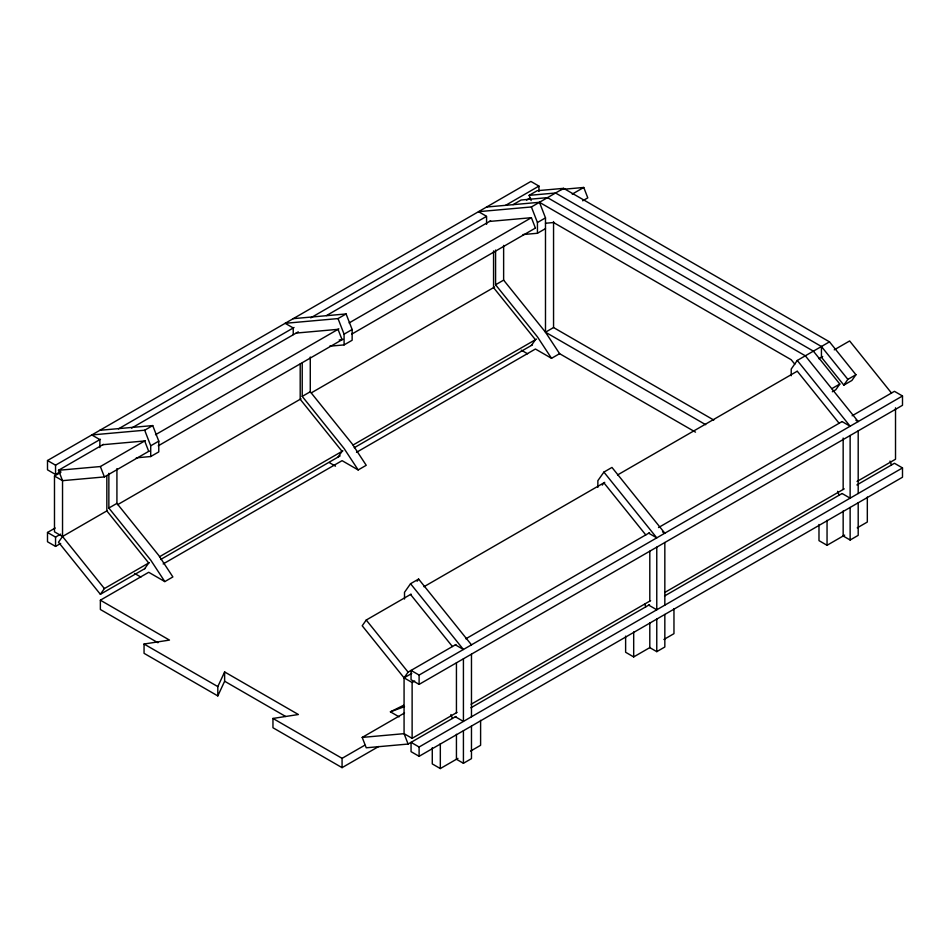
<?xml version="1.0" encoding="UTF-8"?>
<svg xmlns="http://www.w3.org/2000/svg" width="950" height="950" viewBox="0 0 950 950"><rect width="100%" height="100%" fill="white"/><g stroke="black" fill="none" stroke-linecap="round" stroke-linejoin="round"><path stroke-width="1.43" d="M157.961 642.746L100.367 609.496L100.367 600.198L169.468 640.086L144.056 644.029L144.056 653.327L217.811 695.911L217.811 686.601L224.627 671.935L298.383 714.519L272.959 718.449L272.959 727.748L342.071 767.648L378.718 746.486M217.811 695.911L224.627 681.233L224.627 671.935M107.409 510.577L62.534 536.489L58.508 542.212L100.367 594.296L145.243 568.385M100.367 594.296L104.393 588.561L149.269 562.661M144.685 568.717L148.711 562.982L106.839 510.91L106.839 475.653M338.034 457.081L342.071 451.345L300.2 399.273L300.2 364.016M531.394 345.444L535.42 339.72L493.561 287.636L493.561 250.919M411.113 594.13L366.237 620.041L362.211 625.777L404.071 677.849L412.122 682.504L414.687 681.019M471.473 644.836L418.606 579.072L410.543 583.716L404.51 592.313L404.51 599.034M417.098 581.222L418.606 579.072M455.929 716.443L408.096 744.052L404.071 733.673L404.071 677.849L408.096 672.125L455.929 644.516M662.53 531.869L664.834 533.199L611.966 467.436L603.903 472.091L597.859 480.676L597.859 487.397M602.288 485.117L603.903 482.826L645.774 534.909M531.145 200.557L529.126 195.356L555.56 193.004L821.429 346.501L821.429 357.236L843.837 385.118L851.901 380.463L855.926 374.728L829.492 341.846L797.264 360.454L791.219 369.051L791.219 375.761M513.024 204.666L521.075 200.011L547.509 197.648L813.378 351.144L839.812 384.037L835.786 389.761L832.331 391.756M843.837 385.118L847.863 379.383L855.926 374.728M60.681 471.521L55.551 474.478L47.5 469.834L47.5 460.524L530.896 181.438L538.947 186.093L538.947 191.413M47.5 460.524L55.551 465.179L100.439 439.268M118.382 428.901L294.049 327.489M310.721 317.858L486.376 216.446M505.614 205.342L538.947 186.093M529.126 195.356L537.189 190.713L563.623 188.349L829.492 341.846M104.393 588.561L62.534 536.489L62.534 480.664L58.508 470.286L103.384 444.374M131.587 428.094L298.276 331.859M326.491 315.566L490.616 220.816M526.514 200.082L530.361 197.861M62.534 536.489L54.483 531.834L54.483 476.021L60.883 472.316M99.869 447.569L99.869 439.601L91.806 434.946L144.685 430.219L152.736 425.576L158.781 441.144L158.781 451.891L150.718 456.534L136.289 457.829M293.229 334.602L293.229 327.964L285.166 323.309L338.034 318.582L346.097 313.939L352.141 329.508L352.141 340.254L344.078 344.909L329.65 346.192M486.578 224.307L486.578 216.327L478.527 211.672L531.394 206.958L563.623 188.349M58.508 470.286L100.367 466.545L145.243 440.634M155.503 434.72L338.865 328.854M349.113 322.929L531.192 217.811M572.221 194.121L583.763 187.459L587.789 197.849L582.659 200.806M150.718 456.534L150.718 445.799L158.781 441.144M344.078 344.909L344.078 334.162L352.141 329.508M522.999 234.555L537.439 233.273L537.439 222.526L545.49 217.871L539.457 202.303L486.578 207.029M54.483 476.021L62.534 480.664L104.393 476.924L149.269 451.024M158.246 445.835L342.891 339.233M351.868 334.056L535.218 228.19M537.439 233.273L545.49 228.618M60.681 543.447L55.551 546.416L47.5 541.761L47.5 532.463L55.195 528.022M47.5 532.463L55.551 537.106L60.681 534.149M116.921 503.393L158.781 555.465L172.876 576.935L164.825 581.59L150.718 560.12L108.858 508.036L116.921 503.393L116.921 468.647M310.27 391.756L352.141 443.828L366.237 465.298L358.174 469.953L344.078 448.483L302.219 396.399L310.27 391.756L310.27 357.022M503.631 280.119L545.49 332.203L559.597 353.673L551.534 358.316L537.439 336.846L495.579 284.774L503.631 280.119L503.631 245.385M117.669 504.652L301.031 398.798M311.279 392.872L494.641 287.007M545.49 217.871L545.49 332.203L553.553 327.548L713.771 420.043M159.529 556.736L342.891 450.87M353.151 444.956L536.501 339.091M160.633 559.503L340.147 455.869M354.243 447.723L532.475 344.826M100.367 600.198L148.711 572.28L164.825 581.59M163.151 563.944L342.071 460.655L358.174 469.953M356.511 452.307L535.42 349.018L551.534 358.316M423.938 586.732L604.722 482.351M617.547 474.952L797.062 371.308M818.852 358.72L822.7 356.499M834.242 349.838L849.633 340.955L891.492 393.039M831.749 388.681L839.812 384.037M465.797 638.816L649.539 532.724M658.516 527.547L841.878 421.681M852.126 415.767L894.449 391.329L902.5 395.984L902.5 405.294L419.104 684.38L411.053 679.725L411.053 670.415L419.104 675.07L902.5 395.984M404.071 677.849L411.766 673.408M399.083 716.834L390.402 711.823L403.584 705.292M408.096 744.052L366.237 747.793L362.211 737.414L404.522 712.987M272.959 718.449L342.071 758.337L364.812 745.204M362.211 737.414L404.071 733.673L412.122 738.328L457.009 712.417M471.105 704.271L650.619 600.626M664.727 592.491L844.229 488.846M857.054 481.448L895.518 459.242L895.518 407.823M470.927 707.786L649.539 604.663M664.537 595.994L841.878 493.62M856.876 484.951L894.449 463.267L902.5 467.923L902.5 477.221L419.104 756.307L411.053 751.652L411.053 742.354L419.104 747.009L902.5 467.923M432.274 747.745L432.274 763.907L440.325 768.562L457.947 758.385M470.535 751.117L480.605 745.299L480.605 720.326M625.623 636.12L625.623 652.27L633.686 656.925L650.049 647.472M663.896 639.481L673.966 633.662L673.966 608.701M818.983 524.483L818.983 540.633L827.046 545.288L844.669 535.111M857.256 527.844L867.326 522.037L867.326 497.064M456.439 734.279L456.439 759.252L463.422 763.289L471.473 758.634L471.473 726.073M649.8 622.654L649.8 647.627L656.771 651.653L664.834 646.998L664.834 614.436M843.161 511.017L843.161 535.99L850.131 540.016L858.194 535.361L858.194 502.799M390.402 711.823L404.51 706.634M560.666 189.525L583.763 187.459M489.535 221.433L531.394 217.692L535.42 228.083M545.49 223.25L553.553 222.526L791.219 359.741L794.806 364.194M293.229 318.654L346.097 313.939M296.174 333.07L338.034 329.329L342.071 339.708L339.174 339.969M99.869 430.291L152.736 425.576M102.814 444.707L144.685 440.966L148.711 451.345M539.457 202.303L805.315 355.799L858.194 421.574L855.891 420.244M842.08 421.574L850.131 426.218L797.264 360.454M842.08 493.501L850.131 498.156L850.131 435.527M545.49 332.203L705.707 424.697M559.372 353.543L695.507 432.131M521.289 350.158L527.594 353.792M648.719 533.199L656.771 537.854L603.903 472.091M648.719 605.138L656.771 609.781L656.771 547.153M329.187 462.519L335.492 466.165M455.359 644.836L463.422 649.491L410.543 583.716M455.359 716.763L463.422 721.418L463.422 658.789M134.567 573.432L140.873 577.066M224.627 681.233L285.665 716.478M144.056 644.029L217.811 686.601M821.429 346.501L847.863 379.383M797.264 371.189L839.123 423.272M410.543 594.462L452.414 646.534M366.237 620.041L408.096 672.125M889.984 461.071L891.492 464.966M837.615 491.304L839.123 495.199M531.394 206.958L537.439 222.526M644.765 604.236L645.774 606.836M338.034 318.582L344.078 334.162M450.906 714.578L452.414 718.473M144.685 430.219L150.718 445.799M100.367 466.545L104.393 476.924M858.194 430.872L858.194 493.501M850.131 507.454L850.131 540.016M843.161 438.057L843.161 489.476M827.046 520.315L827.046 545.288M664.834 542.509L664.834 605.138M656.771 619.091L656.771 651.653M649.8 551.166L649.8 601.101M633.686 631.952L633.686 656.925M553.553 221.54L553.553 327.548M495.579 250.04L495.579 284.774M471.473 654.146L471.473 716.763M463.422 730.728L463.422 763.289M456.439 662.803L456.439 712.738M440.325 743.589L440.325 768.562M419.104 675.07L419.104 684.38M419.104 747.009L419.104 756.307M412.122 682.504L412.122 738.328M342.071 758.337L342.071 767.648M302.219 363.114L302.219 396.399M108.858 473.302L108.858 508.036M55.551 465.179L55.551 474.478M55.551 537.106L55.551 546.416"/></g></svg>
